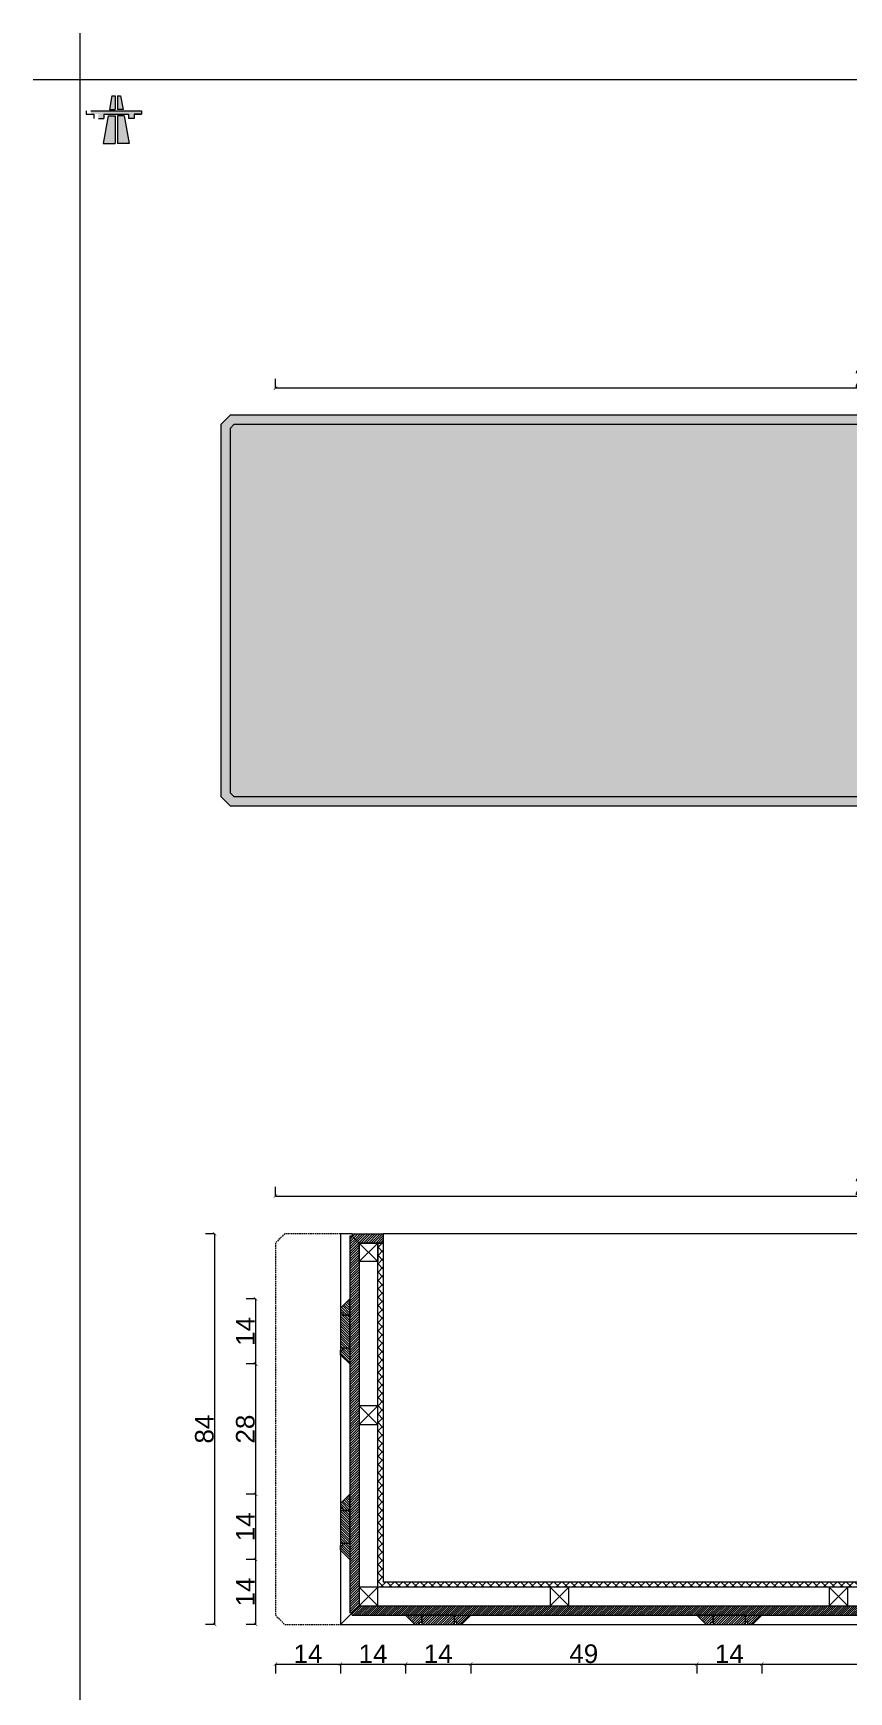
# Model space of a CAD drawing. Header units: millimetres. Extents: x 29001 to 40804, y -8833 to -5892.
# Drawn here: x 39898.4 to 40073.8, y -6258.4 to -5901.9 of the extents above; entities that cross this region are included whole.
import ezdxf

# ---------------------------------------------------------------- set-up
doc = ezdxf.new("R2010")
doc.units = ezdxf.units.MM
doc.linetypes.add('HIDDEN', pattern=[9.525, 6.35, -3.175])
doc.layers.get('0').update_dxf_attribs({"lineweight": 0})
doc.layers.get('Defpoints').update_dxf_attribs({"lineweight": 0})
for name, color, linetype, lineweight in [('Auto-Gor_3', 8, 'Continuous', 0), ('Auto-Mermer', 190, 'Continuous', 0), ('Auto-Metal', 71, 'Continuous', 0), ('xxx_Auto_Kaplama_Ahşap', 34, 'Continuous', 0), ('xxx_Auto_Kaplama_Ahşap Tarama', 16, 'Continuous', 0), ('xxx_Auto_Kaplama_Aluminyum', 133, 'Continuous', 0), ('xxx_Auto_Kaplama_Mermer', 23, 'Continuous', 0), ('xxx_Auto_Kaplama_Mermer Tarama', 45, 'Continuous', 0), ('xxx_Auto_Kaplama_Mermer Tarama @ 1', 45, 'Continuous', 0), ('xxx_Auto_Olcu_Ic', 33, 'Continuous', 0), ('xxx_Auto_Yardimci_Antet', 7, 'Continuous', 0), ('xxx_Auto_Yardimci_Lejand', 7, 'Continuous', 0), ('xxx_Auto_Yardimci_Metraj', 81, 'Continuous', 0), ('xxx_Auto_Yardimci_Yazi', 7, 'Continuous', 0)]:
    doc.layers.add(name, color=color, linetype=linetype, lineweight=lineweight)
doc.styles.add('Arial', font='arial.ttf')
doc.styles.add('AUTOBAN', font='')
doc.styles.get('AUTOBAN').set_extended_font_data('Helvetica Normal Tr')
doc.dimstyles.new('AUTO_DIM_1-20', dxfattribs={"dimtxt": 4, "dimasz": 0.75, "dimexe": 2, "dimexo": 10, "dimgap": 0.2, "dimtad": 1, "dimdec": 0, "dimrnd": 0.5, "dimdsep": 46, "dimtxsty": 'AUTOBAN', "dimblk": 'ARCHTICK', "dimcen": 2, "dimclrd": 256, "dimclre": 256, "dimclrt": 256, "dimadec": 0, "dimazin": 0, "dimtfac": 1, "dimtdec": 0, "dimtix": 1, "dimtofl": 0, "dimtmove": 1, "dimatfit": 3, "dimfxl": 1, "dimtolj": 1, "dimtzin": 0, "dimlwd": -1, "dimlwe": -1, "dimarcsym": 0})
pattern_1 = [(45, (-31035.2117, -32319.23836), (-0.265165043, 0.265165043), [])]
pattern_2 = [(45, (-71482.30496, -26330.50476), (-0.265165043, 0.265165043), [])]

# ---------------------------------------------------------------- blocks, each defined once
blk = doc.blocks.new('a2-20 antet')
at = {"layer": 'xxx_Auto_Yardimci_Lejand'}
h = blk.add_hatch(color=172, dxfattribs=at)
h.paths.add_polyline_path([(-86246.53, -13216.91), (-86247.45, -13216.91), (-86248.21, -13221.09), (-86246.53, -13221.09)])
h.paths.add_polyline_path([(-86244.85, -13216.91), (-86245.77, -13216.91), (-86245.77, -13221.09), (-86244.09, -13221.09)])
h.paths.add_polyline_path([(-86253.84, -13221.43), (-86253.84, -13222.43), (-86251.56, -13222.43), (-86251.56, -13223.84), (-86249.9, -13223.84), (-86249.9, -13222.43), (-86242.4, -13222.43), (-86242.4, -13223.84), (-86240.74, -13223.84), (-86240.74, -13222.43), (-86238.46, -13222.43), (-86238.46, -13221.43)])
h.paths.add_polyline_path([(-86245.77, -13231.43), (-86242.2, -13231.43), (-86243.73, -13223.03), (-86245.77, -13223.03)])
h.paths.add_polyline_path([(-86246.53, -13223.03), (-86248.57, -13223.03), (-86250.1, -13231.43), (-86246.53, -13231.43)])
at = {"layer": 'xxx_Auto_Yardimci_Antet', "color": 3}
blk.add_lwpolyline([(-86257.27, -13197.86), (-86257.27, -13212.01), (-86271.41, -13212.01)], dxfattribs=at)
at = {"layer": 'xxx_Auto_Yardimci_Lejand', "color": 172}
for p, q in [((-86255.26, -13221.43), (-86255.26, -13222.43)), ((-86253.84, -13221.43), (-86238.46, -13221.43)), ((-86247.45, -13216.91), (-86248.21, -13221.09)), ((-86248.21, -13221.09), (-86246.53, -13221.09)), ((-86247.45, -13216.91), (-86246.53, -13216.91)), ((-86246.53, -13216.91), (-86246.53, -13221.09)), ((-86245.77, -13216.91), (-86244.85, -13216.91)), ((-86245.77, -13216.91), (-86245.77, -13221.09)), ((-86244.09, -13221.09), (-86245.77, -13221.09)), ((-86244.85, -13216.91), (-86244.09, -13221.09)), ((-86238.46, -13221.43), (-86238.46, -13222.43)), ((-86238.46, -13221.43), (-86238.46, -13222.43)), ((-86255.26, -13222.43), (-86252.98, -13222.43)), ((-86252.98, -13222.43), (-86252.98, -13223.84)), ((-86251.56, -13223.84), (-86249.9, -13223.84)), ((-86248.57, -13223.03), (-86250.1, -13231.43)), ((-86249.9, -13222.43), (-86242.4, -13222.43)), ((-86249.9, -13222.43), (-86249.9, -13223.84)), ((-86248.57, -13223.03), (-86246.53, -13223.03)), ((-86246.53, -13223.03), (-86246.53, -13231.43)), ((-86245.77, -13223.03), (-86245.77, -13231.43)), ((-86243.73, -13223.03), (-86245.77, -13223.03)), ((-86243.73, -13223.03), (-86242.2, -13231.43)), ((-86242.4, -13222.43), (-86242.4, -13223.84)), ((-86240.74, -13223.84), (-86242.4, -13223.84)), ((-86240.74, -13222.43), (-86240.74, -13223.84)), ((-86240.74, -13222.43), (-86238.46, -13222.43)), ((-86238.46, -13222.43), (-86240.74, -13222.43)), ((-86250.1, -13231.43), (-86246.53, -13231.43)), ((-86242.2, -13231.43), (-86245.77, -13231.43))]:
    blk.add_line(p, q, dxfattribs=at)
at = {"layer": 'xxx_Auto_Yardimci_Metraj', "color": 1}
blk.add_lwpolyline([(-85069.27, -13212.01), (-86257.27, -13212.01), (-86257.27, -14052.09), (-85069.27, -14052.09)], close=True, dxfattribs=at)
at = {"layer": 'xxx_Auto_Yardimci_Yazi', "linetype": 'ByBlock', "style": 'Arial'}
for tag, p in [('PROJEADI', (-85173.91, -13280.49)), ('REVNO1', (-85169.44, -13804.54)), ('REV-T1', (-85099.41, -13804.54)), ('REVNO2', (-85169.44, -13813.1)), ('REV-T2', (-85099.41, -13813.1)), ('REVNO3', (-85169.44, -13821.65)), ('REV-T3', (-85099.41, -13821.65)), ('REVNO4', (-85169.44, -13830.21)), ('REV-T4', (-85099.41, -13830.21)), ('ÇİZİMADI', (-85173.63, -13851.47)), ('SIZE', (-85086.21, -13861.81)), ('ÖLÇEK', (-85132.48, -13869.95)), ('ÇİZEN', (-85132.49, -13878.42)), ('KONTROL', (-85132.17, -13886.98)), ('TARİH', (-85132.17, -13895.53)), ('PROJENO', (-85132.17, -13904.09)), ('PRJNO', (-85140.88, -13918.85)), ('DC', (-85114.62, -13918.85)), ('SSN', (-85096.92, -13918.85))]:
    blk.add_attdef(tag, p, '', height=3.93, dxfattribs=at)
blk = doc.blocks.new('_ArchTick')
at = {"color": 0, "linetype": 'ByBlock', "const_width": 0.15}
blk.add_lwpolyline([(-0.5, -0.5), (0.5, 0.5)], dxfattribs=at)
blk = doc.blocks.new('*D326')
at = {"layer": 'Defpoints', "color": 0, "transparency": 16777216}
for p in [(39950.5, -5978.22), (40208.74, -5978.08, 0), (39950.5, -5990.7, 0)]:
    blk.add_point(p, dxfattribs=at)
at = {"layer": 'xxx_Auto_Olcu_Ic', "transparency": 16777216}
for p, q in [((39950.5, -5978.22), (39950.5, -5976.22)), ((40208.74, -5978.22), (39950.5, -5978.22)), ((40208.74, -5978.22), (40208.74, -5980.22))]:
    blk.add_line(p, q, dxfattribs=at)
at = {"layer": 'xxx_Auto_Olcu_Ic', "transparency": 16777216, "xscale": 0.75, "yscale": 0.75, "zscale": 0.75, "rotation": 180}
blk.add_blockref('_ArchTick', (39950.5, -5978.22), dxfattribs=at)
at = {"layer": 'xxx_Auto_Olcu_Ic', "transparency": 16777216, "xscale": 0.75, "yscale": 0.75, "zscale": 0.75}
blk.add_blockref('_ArchTick', (40208.74, -5978.22), dxfattribs=at)
at = {"layer": 'xxx_Auto_Olcu_Ic', "transparency": 16777216, "insert": (40079.62, -5976.02), "char_height": 4, "attachment_point": 5, "style": 'AUTOBAN'}
blk.add_mtext('\\A1;258', dxfattribs=at)
blk = doc.blocks.new('5x5')
at = {"layer": 'xxx_Auto_Kaplama_Aluminyum'}
for p, q in [((5, 5), (0, 0)), ((5, 0), (0, 5))]:
    blk.add_line(p, q, dxfattribs=at)
blk.add_lwpolyline([(5, 0), (0, 0), (0, 5), (5, 5)], close=True, dxfattribs=at)
blk = doc.blocks.new('MERMER')
at = {"layer": 'xxx_Auto_Kaplama_Mermer Tarama'}
h = blk.add_hatch(dxfattribs=at)
h.set_pattern_fill('ANSI31', color=256, scale=3)
h.set_pattern_definition(pattern_2)
h.paths.add_polyline_path([(2, -3.5), (1.5, -3.5), (1.5, -3), (2, -3), (2, -2), (0, 0), (0, -10.5), (2, -10.5)])
h = blk.add_hatch(dxfattribs=at)
h.set_pattern_fill('ANSI31', color=256, scale=3)
h.set_pattern_definition(pattern_2)
h.paths.add_polyline_path([(2, -3.5), (0, -5.5), (0, -10.5), (2, -10.5)])
h = blk.add_hatch(dxfattribs=at)
h.set_pattern_fill('ANSI31', color=256, scale=3)
h.set_pattern_definition(pattern_2)
h.paths.add_polyline_path([(2, -11), (1.5, -11), (1.5, -10.5), (0, -10.5), (0, -14), (2, -12)])
at = {"layer": 'Auto-Mermer'}
blk.add_line((0, -5.5, 0), (0, -5.5, 0), dxfattribs=at)
at = {"layer": 'xxx_Auto_Kaplama_Mermer'}
for points in [[(1.5, -3.5), (0, -3.5), (0, 0), (2, -2), (2, -3), (1.5, -3)], [(0, -3.5), (2, -3.5), (2, -10.5), (0, -10.5)], [(1.5, -10.5), (0, -10.5), (0, -14), (2, -12), (2, -11), (1.5, -11)]]:
    blk.add_lwpolyline(points, close=True, dxfattribs=at)
blk = doc.blocks.new('*D329')
at = {"layer": 'Defpoints', "color": 0, "transparency": 16777216}
for p in [(40208.74, -6151.9), (39950.5, -6182.06, 0), (40208.74, -6182.06, 0)]:
    blk.add_point(p, dxfattribs=at)
at = {"layer": 'xxx_Auto_Olcu_Ic', "transparency": 16777216}
for p, q in [((39950.5, -6151.9), (39950.5, -6149.9)), ((40208.74, -6151.9), (40208.74, -6149.9)), ((39950.5, -6151.9), (40208.74, -6151.9))]:
    blk.add_line(p, q, dxfattribs=at)
at = {"layer": 'xxx_Auto_Olcu_Ic', "transparency": 16777216, "xscale": 0.75, "yscale": 0.75, "zscale": 0.75, "rotation": 180}
blk.add_blockref('_ArchTick', (39950.5, -6151.9), dxfattribs=at)
at = {"layer": 'xxx_Auto_Olcu_Ic', "transparency": 16777216, "xscale": 0.75, "yscale": 0.75, "zscale": 0.75}
blk.add_blockref('_ArchTick', (40208.74, -6151.9), dxfattribs=at)
at = {"layer": 'xxx_Auto_Olcu_Ic', "transparency": 16777216, "insert": (40079.62, -6149.7), "char_height": 4, "attachment_point": 5, "style": 'AUTOBAN'}
blk.add_mtext('\\A1;258', dxfattribs=at)
blk = doc.blocks.new('*D330')
at = {"layer": 'Defpoints', "color": 0, "transparency": 16777216}
for p in [(39960.35, -6159.97, 0), (39937.43, -6243.97), (39960.35, -6243.97, 0)]:
    blk.add_point(p, dxfattribs=at)
at = {"layer": 'xxx_Auto_Olcu_Ic', "transparency": 16777216}
for p, q in [((39937.43, -6159.97), (39935.43, -6159.97)), ((39937.43, -6159.97), (39937.43, -6243.97)), ((39937.43, -6243.97), (39935.43, -6243.97))]:
    blk.add_line(p, q, dxfattribs=at)
at = {"layer": 'xxx_Auto_Olcu_Ic', "transparency": 16777216, "xscale": 0.75, "yscale": 0.75, "zscale": 0.75}
for p, rotation in [((39937.43, -6159.97), 90), ((39937.43, -6243.97), 270)]:
    blk.add_blockref('_ArchTick', p, dxfattribs=dict(at, rotation=rotation))
at = {"layer": 'xxx_Auto_Olcu_Ic', "transparency": 16777216, "insert": (39935.23, -6201.97), "char_height": 4, "attachment_point": 5, "rotation": 90, "style": 'AUTOBAN'}
blk.add_mtext('\\A1;84', dxfattribs=at)
blk = doc.blocks.new('*D331')
at = {"layer": 'Defpoints', "color": 0, "transparency": 16777216}
for p in [(39966.5, -6173.97, 0), (39946.24, -6187.97), (39966.5, -6187.97, 0)]:
    blk.add_point(p, dxfattribs=at)
at = {"layer": 'xxx_Auto_Olcu_Ic', "transparency": 16777216}
for p, q in [((39946.24, -6173.97), (39944.24, -6173.97)), ((39946.24, -6173.97), (39946.24, -6187.97)), ((39946.24, -6187.97), (39944.24, -6187.97))]:
    blk.add_line(p, q, dxfattribs=at)
at = {"layer": 'xxx_Auto_Olcu_Ic', "transparency": 16777216, "xscale": 0.75, "yscale": 0.75, "zscale": 0.75}
for p, rotation in [((39946.24, -6173.97), 90), ((39946.24, -6187.97), 270)]:
    blk.add_blockref('_ArchTick', p, dxfattribs=dict(at, rotation=rotation))
at = {"layer": 'xxx_Auto_Olcu_Ic', "transparency": 16777216, "insert": (39944.04, -6180.97), "char_height": 4, "attachment_point": 5, "rotation": 90, "style": 'AUTOBAN'}
blk.add_mtext('\\A1;14', dxfattribs=at)
blk = doc.blocks.new('*D332')
at = {"layer": 'Defpoints', "color": 0, "transparency": 16777216}
for p in [(39966.5, -6187.97, 0), (39946.24, -6215.97), (39966.5, -6215.97, 0)]:
    blk.add_point(p, dxfattribs=at)
at = {"layer": 'xxx_Auto_Olcu_Ic', "transparency": 16777216}
for p, q in [((39946.24, -6187.97), (39944.24, -6187.97)), ((39946.24, -6187.97), (39946.24, -6215.97)), ((39946.24, -6215.97), (39944.24, -6215.97))]:
    blk.add_line(p, q, dxfattribs=at)
at = {"layer": 'xxx_Auto_Olcu_Ic', "transparency": 16777216, "xscale": 0.75, "yscale": 0.75, "zscale": 0.75}
for p, rotation in [((39946.24, -6187.97), 90), ((39946.24, -6215.97), 270)]:
    blk.add_blockref('_ArchTick', p, dxfattribs=dict(at, rotation=rotation))
at = {"layer": 'xxx_Auto_Olcu_Ic', "transparency": 16777216, "insert": (39944.04, -6201.97), "char_height": 4, "attachment_point": 5, "rotation": 90, "style": 'AUTOBAN'}
blk.add_mtext('\\A1;28', dxfattribs=at)
blk = doc.blocks.new('*D333')
at = {"layer": 'Defpoints', "color": 0, "transparency": 16777216}
for p in [(39966.5, -6215.97, 0), (39946.24, -6229.97), (39966.5, -6229.97, 0)]:
    blk.add_point(p, dxfattribs=at)
at = {"layer": 'xxx_Auto_Olcu_Ic', "transparency": 16777216}
for p, q in [((39946.24, -6215.97), (39944.24, -6215.97)), ((39946.24, -6215.97), (39946.24, -6229.97)), ((39946.24, -6229.97), (39944.24, -6229.97))]:
    blk.add_line(p, q, dxfattribs=at)
at = {"layer": 'xxx_Auto_Olcu_Ic', "transparency": 16777216, "xscale": 0.75, "yscale": 0.75, "zscale": 0.75}
for p, rotation in [((39946.24, -6215.97), 90), ((39946.24, -6229.97), 270)]:
    blk.add_blockref('_ArchTick', p, dxfattribs=dict(at, rotation=rotation))
at = {"layer": 'xxx_Auto_Olcu_Ic', "transparency": 16777216, "insert": (39944.04, -6222.97), "char_height": 4, "attachment_point": 5, "rotation": 90, "style": 'AUTOBAN'}
blk.add_mtext('\\A1;14', dxfattribs=at)
blk = doc.blocks.new('*D334')
at = {"layer": 'Defpoints', "color": 0, "transparency": 16777216}
for p in [(39966.5, -6229.97, 0), (39946.24, -6243.97), (39966.73, -6243.97, 0)]:
    blk.add_point(p, dxfattribs=at)
at = {"layer": 'xxx_Auto_Olcu_Ic', "transparency": 16777216}
for p, q in [((39946.24, -6229.97), (39944.24, -6229.97)), ((39946.24, -6229.97), (39946.24, -6243.97)), ((39946.24, -6243.97), (39944.24, -6243.97))]:
    blk.add_line(p, q, dxfattribs=at)
at = {"layer": 'xxx_Auto_Olcu_Ic', "transparency": 16777216, "xscale": 0.75, "yscale": 0.75, "zscale": 0.75}
for p, rotation in [((39946.24, -6229.97), 90), ((39946.24, -6243.97), 270)]:
    blk.add_blockref('_ArchTick', p, dxfattribs=dict(at, rotation=rotation))
at = {"layer": 'xxx_Auto_Olcu_Ic', "transparency": 16777216, "insert": (39944.04, -6236.97), "char_height": 4, "attachment_point": 5, "rotation": 90, "style": 'AUTOBAN'}
blk.add_mtext('\\A1;14', dxfattribs=at)
blk = doc.blocks.new('*D335')
at = {"layer": 'Defpoints', "color": 0, "transparency": 16777216}
for p in [(39950.5, -6243.44, 0), (39964.5, -6245.44, 0), (39964.5, -6252.48)]:
    blk.add_point(p, dxfattribs=at)
at = {"layer": 'xxx_Auto_Olcu_Ic', "transparency": 16777216}
for p, q in [((39950.5, -6252.48), (39950.5, -6254.48)), ((39950.5, -6252.48), (39964.5, -6252.48)), ((39964.5, -6252.48), (39964.5, -6254.48))]:
    blk.add_line(p, q, dxfattribs=at)
at = {"layer": 'xxx_Auto_Olcu_Ic', "transparency": 16777216, "xscale": 0.75, "yscale": 0.75, "zscale": 0.75, "rotation": 180}
blk.add_blockref('_ArchTick', (39950.5, -6252.48), dxfattribs=at)
at = {"layer": 'xxx_Auto_Olcu_Ic', "transparency": 16777216, "xscale": 0.75, "yscale": 0.75, "zscale": 0.75}
blk.add_blockref('_ArchTick', (39964.5, -6252.48), dxfattribs=at)
at = {"layer": 'xxx_Auto_Olcu_Ic', "transparency": 16777216, "insert": (39957.5, -6250.28), "char_height": 4, "attachment_point": 5, "style": 'AUTOBAN'}
blk.add_mtext('\\A1;14', dxfattribs=at)
blk = doc.blocks.new('*D336')
at = {"layer": 'Defpoints', "color": 0, "transparency": 16777216}
for p in [(39978.5, -6241.97), (39964.5, -6243.97, 0), (39978.5, -6252.48)]:
    blk.add_point(p, dxfattribs=at)
at = {"layer": 'xxx_Auto_Olcu_Ic', "transparency": 16777216}
for p, q in [((39964.5, -6252.48), (39964.5, -6254.48)), ((39964.5, -6252.48), (39978.5, -6252.48)), ((39978.5, -6252.48), (39978.5, -6254.48))]:
    blk.add_line(p, q, dxfattribs=at)
at = {"layer": 'xxx_Auto_Olcu_Ic', "transparency": 16777216, "xscale": 0.75, "yscale": 0.75, "zscale": 0.75, "rotation": 180}
blk.add_blockref('_ArchTick', (39964.5, -6252.48), dxfattribs=at)
at = {"layer": 'xxx_Auto_Olcu_Ic', "transparency": 16777216, "xscale": 0.75, "yscale": 0.75, "zscale": 0.75}
blk.add_blockref('_ArchTick', (39978.5, -6252.48), dxfattribs=at)
at = {"layer": 'xxx_Auto_Olcu_Ic', "transparency": 16777216, "insert": (39971.5, -6250.28), "char_height": 4, "attachment_point": 5, "style": 'AUTOBAN'}
blk.add_mtext('\\A1;14', dxfattribs=at)
blk = doc.blocks.new('*D337')
at = {"layer": 'Defpoints', "color": 0, "transparency": 16777216}
for p in [(39978.5, -6237.97), (39992.5, -6239.97), (39992.5, -6252.48)]:
    blk.add_point(p, dxfattribs=at)
at = {"layer": 'xxx_Auto_Olcu_Ic', "transparency": 16777216}
for p, q in [((39978.5, -6252.48), (39978.5, -6254.48)), ((39978.5, -6252.48), (39992.5, -6252.48)), ((39992.5, -6252.48), (39992.5, -6254.48))]:
    blk.add_line(p, q, dxfattribs=at)
at = {"layer": 'xxx_Auto_Olcu_Ic', "transparency": 16777216, "xscale": 0.75, "yscale": 0.75, "zscale": 0.75, "rotation": 180}
blk.add_blockref('_ArchTick', (39978.5, -6252.48), dxfattribs=at)
at = {"layer": 'xxx_Auto_Olcu_Ic', "transparency": 16777216, "xscale": 0.75, "yscale": 0.75, "zscale": 0.75}
blk.add_blockref('_ArchTick', (39992.5, -6252.48), dxfattribs=at)
at = {"layer": 'xxx_Auto_Olcu_Ic', "transparency": 16777216, "insert": (39985.5, -6250.28), "char_height": 4, "attachment_point": 5, "style": 'AUTOBAN'}
blk.add_mtext('\\A1;14', dxfattribs=at)
blk = doc.blocks.new('*D338')
at = {"layer": 'Defpoints', "color": 0, "transparency": 16777216}
for p in [(39992.5, -6237.97), (40041.1, -6241.97), (40041.1, -6252.48)]:
    blk.add_point(p, dxfattribs=at)
at = {"layer": 'xxx_Auto_Olcu_Ic', "transparency": 16777216}
for p, q in [((39992.5, -6252.48), (39992.5, -6254.48)), ((39992.5, -6252.48), (40041.1, -6252.48)), ((40041.1, -6252.48), (40041.1, -6254.48))]:
    blk.add_line(p, q, dxfattribs=at)
at = {"layer": 'xxx_Auto_Olcu_Ic', "transparency": 16777216, "xscale": 0.75, "yscale": 0.75, "zscale": 0.75, "rotation": 180}
blk.add_blockref('_ArchTick', (39992.5, -6252.48), dxfattribs=at)
at = {"layer": 'xxx_Auto_Olcu_Ic', "transparency": 16777216, "xscale": 0.75, "yscale": 0.75, "zscale": 0.75}
blk.add_blockref('_ArchTick', (40041.1, -6252.48), dxfattribs=at)
at = {"layer": 'xxx_Auto_Olcu_Ic', "transparency": 16777216, "insert": (40016.8, -6250.28), "char_height": 4, "attachment_point": 5, "style": 'AUTOBAN'}
blk.add_mtext('\\A1;49', dxfattribs=at)
blk = doc.blocks.new('*D339')
at = {"layer": 'Defpoints', "color": 0, "transparency": 16777216}
for p in [(40041.1, -6237.97), (40055.1, -6239.97), (40055.1, -6252.48)]:
    blk.add_point(p, dxfattribs=at)
at = {"layer": 'xxx_Auto_Olcu_Ic', "transparency": 16777216}
for p, q in [((40041.1, -6252.48), (40041.1, -6254.48)), ((40041.1, -6252.48), (40055.1, -6252.48)), ((40055.1, -6252.48), (40055.1, -6254.48))]:
    blk.add_line(p, q, dxfattribs=at)
at = {"layer": 'xxx_Auto_Olcu_Ic', "transparency": 16777216, "xscale": 0.75, "yscale": 0.75, "zscale": 0.75, "rotation": 180}
blk.add_blockref('_ArchTick', (40041.1, -6252.48), dxfattribs=at)
at = {"layer": 'xxx_Auto_Olcu_Ic', "transparency": 16777216, "xscale": 0.75, "yscale": 0.75, "zscale": 0.75}
blk.add_blockref('_ArchTick', (40055.1, -6252.48), dxfattribs=at)
at = {"layer": 'xxx_Auto_Olcu_Ic', "transparency": 16777216, "insert": (40048.1, -6250.28), "char_height": 4, "attachment_point": 5, "style": 'AUTOBAN'}
blk.add_mtext('\\A1;14', dxfattribs=at)
blk = doc.blocks.new('*D340')
at = {"layer": 'Defpoints', "color": 0, "transparency": 16777216}
for p in [(40055.1, -6241.97), (40103.7, -6241.97), (40103.7, -6252.48)]:
    blk.add_point(p, dxfattribs=at)
at = {"layer": 'xxx_Auto_Olcu_Ic', "transparency": 16777216}
for p, q in [((40055.1, -6252.48), (40055.1, -6254.48)), ((40055.1, -6252.48), (40103.7, -6252.48)), ((40103.7, -6252.48), (40103.7, -6254.48))]:
    blk.add_line(p, q, dxfattribs=at)
at = {"layer": 'xxx_Auto_Olcu_Ic', "transparency": 16777216, "xscale": 0.75, "yscale": 0.75, "zscale": 0.75, "rotation": 180}
blk.add_blockref('_ArchTick', (40055.1, -6252.48), dxfattribs=at)
at = {"layer": 'xxx_Auto_Olcu_Ic', "transparency": 16777216, "xscale": 0.75, "yscale": 0.75, "zscale": 0.75}
blk.add_blockref('_ArchTick', (40103.7, -6252.48), dxfattribs=at)
at = {"layer": 'xxx_Auto_Olcu_Ic', "transparency": 16777216, "insert": (40079.4, -6250.28), "char_height": 4, "attachment_point": 5, "style": 'AUTOBAN'}
blk.add_mtext('\\A1;49', dxfattribs=at)

msp = doc.modelspace()

# ---------------------------------------------------------------- hatches: boundary and pattern name
at = {"layer": 'xxx_Auto_Kaplama_Ahşap Tarama', "linetype": 'Continuous'}
h = msp.add_hatch(dxfattribs=at)
h.set_pattern_fill('ANSI37', color=256, scale=0.4, angle=-90)
h.set_pattern_definition([(315, (41525.2546, -7011.492), (0.8980256, 0.8980256), []), (45, (41525.2546, -7011.492), (-0.8980256, 0.8980256), [])])
h.paths.add_polyline_path([(40068, -6234.77), (39973.7, -6234.77), (39973.7, -6161.97), (39972.5, -6161.97), (39972.5, -6235.97), (40068, -6235.97)])
h.paths.add_polyline_path([(40186.74, -6165.97), (40186.74, -6161.97), (40185.54, -6161.97), (40185.54, -6234.06), (40162.3, -6234.77), (40068, -6234.77), (40068, -6235.97), (40186.74, -6235.97)])
at = {"layer": 'xxx_Auto_Kaplama_Mermer Tarama'}
h = msp.add_hatch(dxfattribs=at)
h.set_pattern_fill('ANSI31', color=256, scale=3)
h.set_pattern_definition(pattern_1)
h.paths.add_polyline_path([(39968.5, -6161.97), (39967, -6160.47), (39966.5, -6160.47), (39966.5, -6241.47), (39967, -6241.47), (39968.5, -6239.97)])
h = msp.add_hatch(dxfattribs=at)
h.set_pattern_fill('ANSI31', color=256, scale=3)
h.set_pattern_definition(pattern_1)
h.paths.add_polyline_path([(39973.7, -6159.97), (39967, -6159.97), (39967, -6160.47), (39968.5, -6161.97), (39973.7, -6161.97)])
h = msp.add_hatch(dxfattribs=at)
h.set_pattern_fill('ANSI31', color=256, scale=0.1)
h.set_pattern_definition([(45, (-29816.3507, 4e-12), (-0.224506403, 0.224506403), [])])
h.paths.add_polyline_path([(40190.74, -6239.97), (40192.24, -6241.47), (40192.24, -6241.96), (39967, -6241.97), (39967, -6241.47), (39968.5, -6239.97)])
at = {"layer": 'xxx_Auto_Kaplama_Mermer Tarama @ 1', "true_color": 0xb0a4a0}
h = msp.add_hatch(dxfattribs=at)
h.set_pattern_fill('DOTS', color=253, scale=1.5, angle=450)
h.set_pattern_definition([(90, (89054.314, 20096.7343), (-2.38125, 1.190625), [0, -2.38125])])
h.paths.add_polyline_path([(40208.74, -5986.01), (40208.74, -6066.01), (40206.74, -6068.01), (39940.74, -6068.01), (39938.74, -6066.01), (39938.74, -5986.01), (39940.74, -5984.01), (40206.74, -5984.01)])

# ---------------------------------------------------------------- linework, layer by layer
at = {"layer": 'Auto-Gor_3', "linetype": 'HIDDEN', "ltscale": 0.05, "elevation": 0}
msp.add_lwpolyline([(39964.5, -6159.97), (39952.5, -6159.97), (39950.5, -6161.97), (39950.5, -6241.97), (39952.5, -6243.97), (39964.5, -6243.97)], dxfattribs=at)
at = {"layer": 'Auto-Gor_3', "elevation": 0}
msp.add_lwpolyline([(40185.54, -6159.97), (39973.7, -6159.97)], dxfattribs=at)
at = {"layer": 'xxx_Auto_Kaplama_Ahşap'}
msp.add_polyline3d([(39973.7, -6234.77, 0), (40185.54, -6234.77, 0), (40185.54, -6234.06, 0), (40185.54, -6161.97, 0), (40186.74, -6161.97, 0), (40186.74, -6165.97, 0), (40186.74, -6235.97, 0), (39972.5, -6235.97, 0), (39972.5, -6161.97, 0), (39973.7, -6161.97, 0), (39973.7, -6234.77, 0)], dxfattribs=at)
at = {"layer": 'xxx_Auto_Kaplama_Mermer'}
for p, q in [((39968.5, -6161.97, 0), (39967, -6160.47, 0)), ((39968.5, -6239.97, 0), (39967, -6241.47, 0))]:
    msp.add_line(p, q, dxfattribs=at)
at = {"layer": 'xxx_Auto_Kaplama_Mermer', "elevation": 0}
for points in [[(39952.74, -5984.01), (39940.74, -5984.01), (39938.74, -5986.01), (39938.74, -6066.01), (39940.74, -6068.01), (39952.74, -6068.01), (40194.74, -6068.01), (40206.74, -6068.01), (40208.74, -6066.01), (40208.74, -5986.01), (40206.74, -5984.01), (40194.74, -5984.01), (40185.54, -5984.01), (40083.74, -5984.01), (40011.94, -5984.01)], [(39952.74, -5986.01), (39941.57, -5986.01), (39940.74, -5986.84), (39940.74, -6065.18), (39941.57, -6066.01), (39952.74, -6066.01), (40194.74, -6066.01), (40205.91, -6066.01), (40206.74, -6065.18), (40206.74, -5986.84), (40205.91, -5986.01), (40194.74, -5986.01), (40185.54, -5986.01), (40083.74, -5986.01), (40011.94, -5986.01)]]:
    msp.add_lwpolyline(points, close=True, dxfattribs=at)
for points in [[(39967, -6159.97), (39967, -6160.47), (39966.5, -6160.47)], [(39966.5, -6160.47), (39966.5, -6241.47)], [(39967, -6159.97), (39973.7, -6159.97), (39973.7, -6161.97), (39968.5, -6161.97)], [(39968.5, -6161.97), (39968.5, -6239.97), (40186.74, -6239.97)], [(39967, -6241.97), (39967, -6241.47), (39966.5, -6241.47)], [(39967, -6241.97), (40192.24, -6241.97)]]:
    msp.add_lwpolyline(points, dxfattribs=at)
at = {"layer": 'xxx_Auto_Kaplama_Mermer Tarama', "elevation": 0}
for points in [[(39967, -6159.97), (39964.5, -6159.97), (39964.5, -6243.97), (40194.74, -6243.97)], [(39964.5, -6243.97), (39967, -6241.47)]]:
    msp.add_lwpolyline(points, dxfattribs=at)

# ---------------------------------------------------------------- block references
at = {"xscale": -1}
for p in [(39966.5, -6173.97, 0), (39966.5, -6215.97, 0)]:
    msp.add_blockref('MERMER', p, dxfattribs=at)
at = {"xscale": -1, "rotation": 90}
for p in [(39978.5, -6241.97), (40041.1, -6241.97)]:
    msp.add_blockref('MERMER', p, dxfattribs=at)
at = {"layer": 'Auto-Metal', "yscale": 0.8, "zscale": 0.8}
for p, xscale, rotation in [((39972.5, -6165.97, 0), 0.8, 90.00000000000001), ((39968.5, -6200.97, 0), -0.8, 270), ((39968.5, -6239.97, 0), -0.8, 270), ((40009.56, -6239.97, 0), -0.8, 270), ((40069.56, -6239.97, 0), -0.8, 270)]:
    msp.add_blockref('5x5', p, dxfattribs=dict(at, xscale=xscale, rotation=rotation))
at = {"layer": 'xxx_Auto_Yardimci_Yazi', "ltscale": 0.4, "xscale": 0.7073411855524879, "yscale": 0.7073411855524879, "zscale": 0.7073411855524879}
msp.add_blockref('a2-20 antet', (100921.73, 3433.5), dxfattribs=at)

# ---------------------------------------------------------------- dimensions: what is measured, and where the dimension line sits
at = {"layer": 'xxx_Auto_Olcu_Ic'}
for base, p1, p2, picture, middle in [((39950.5, -5978.22), (40208.74, -5978.08, 0), (39950.5, -5990.7, 0), '*D326', (40079.62, -5976.02)), ((40208.74, -6151.9), (39950.5, -6182.06, 0), (40208.74, -6182.06, 0), '*D329', (40079.62, -6149.7)), ((39992.5, -6252.48), (39978.5, -6237.97), (39992.5, -6239.97), '*D337', (39985.5, -6250.28)), ((40041.1, -6252.48), (39992.5, -6237.97), (40041.1, -6241.97), '*D338', (40016.8, -6250.28)), ((40055.1, -6252.48), (40041.1, -6237.97), (40055.1, -6239.97), '*D339', (40048.1, -6250.28)), ((39978.5, -6252.48), (39964.5, -6243.97, 0), (39978.5, -6241.97), '*D336', (39971.5, -6250.28)), ((40103.7, -6252.48), (40055.1, -6241.97), (40103.7, -6241.97), '*D340', (40079.4, -6250.28)), ((39964.5, -6252.48), (39950.5, -6243.44, 0), (39964.5, -6245.44, 0), '*D335', (39957.5, -6250.28))]:
    dim = msp.add_linear_dim(base=base, p1=p1, p2=p2, dimstyle='AUTO_DIM_1-20', override={"dimfxl": 0, "dimfxlon": 1}, dxfattribs=at)
    dim.commit()
    dim.dimension.update_dxf_attribs({"geometry": picture, "text_midpoint": middle})
for base, p1, p2, picture, middle in [((39937.43, -6243.97), (39960.35, -6159.97, 0), (39960.35, -6243.97, 0), '*D330', (39935.23, -6201.97)), ((39946.24, -6187.97), (39966.5, -6173.97, 0), (39966.5, -6187.97, 0), '*D331', (39944.04, -6180.97)), ((39946.24, -6215.97), (39966.5, -6187.97, 0), (39966.5, -6215.97, 0), '*D332', (39944.04, -6201.97)), ((39946.24, -6229.97), (39966.5, -6215.97, 0), (39966.5, -6229.97, 0), '*D333', (39944.04, -6222.97)), ((39946.24, -6243.97), (39966.5, -6229.97, 0), (39966.73, -6243.97, 0), '*D334', (39944.04, -6236.97))]:
    dim = msp.add_linear_dim(base=base, p1=p1, p2=p2, angle=90, dimstyle='AUTO_DIM_1-20', override={"dimfxl": 0, "dimfxlon": 1}, dxfattribs=at)
    dim.commit()
    dim.dimension.update_dxf_attribs({"geometry": picture, "text_midpoint": middle})

doc.saveas('drawing.dxf')
